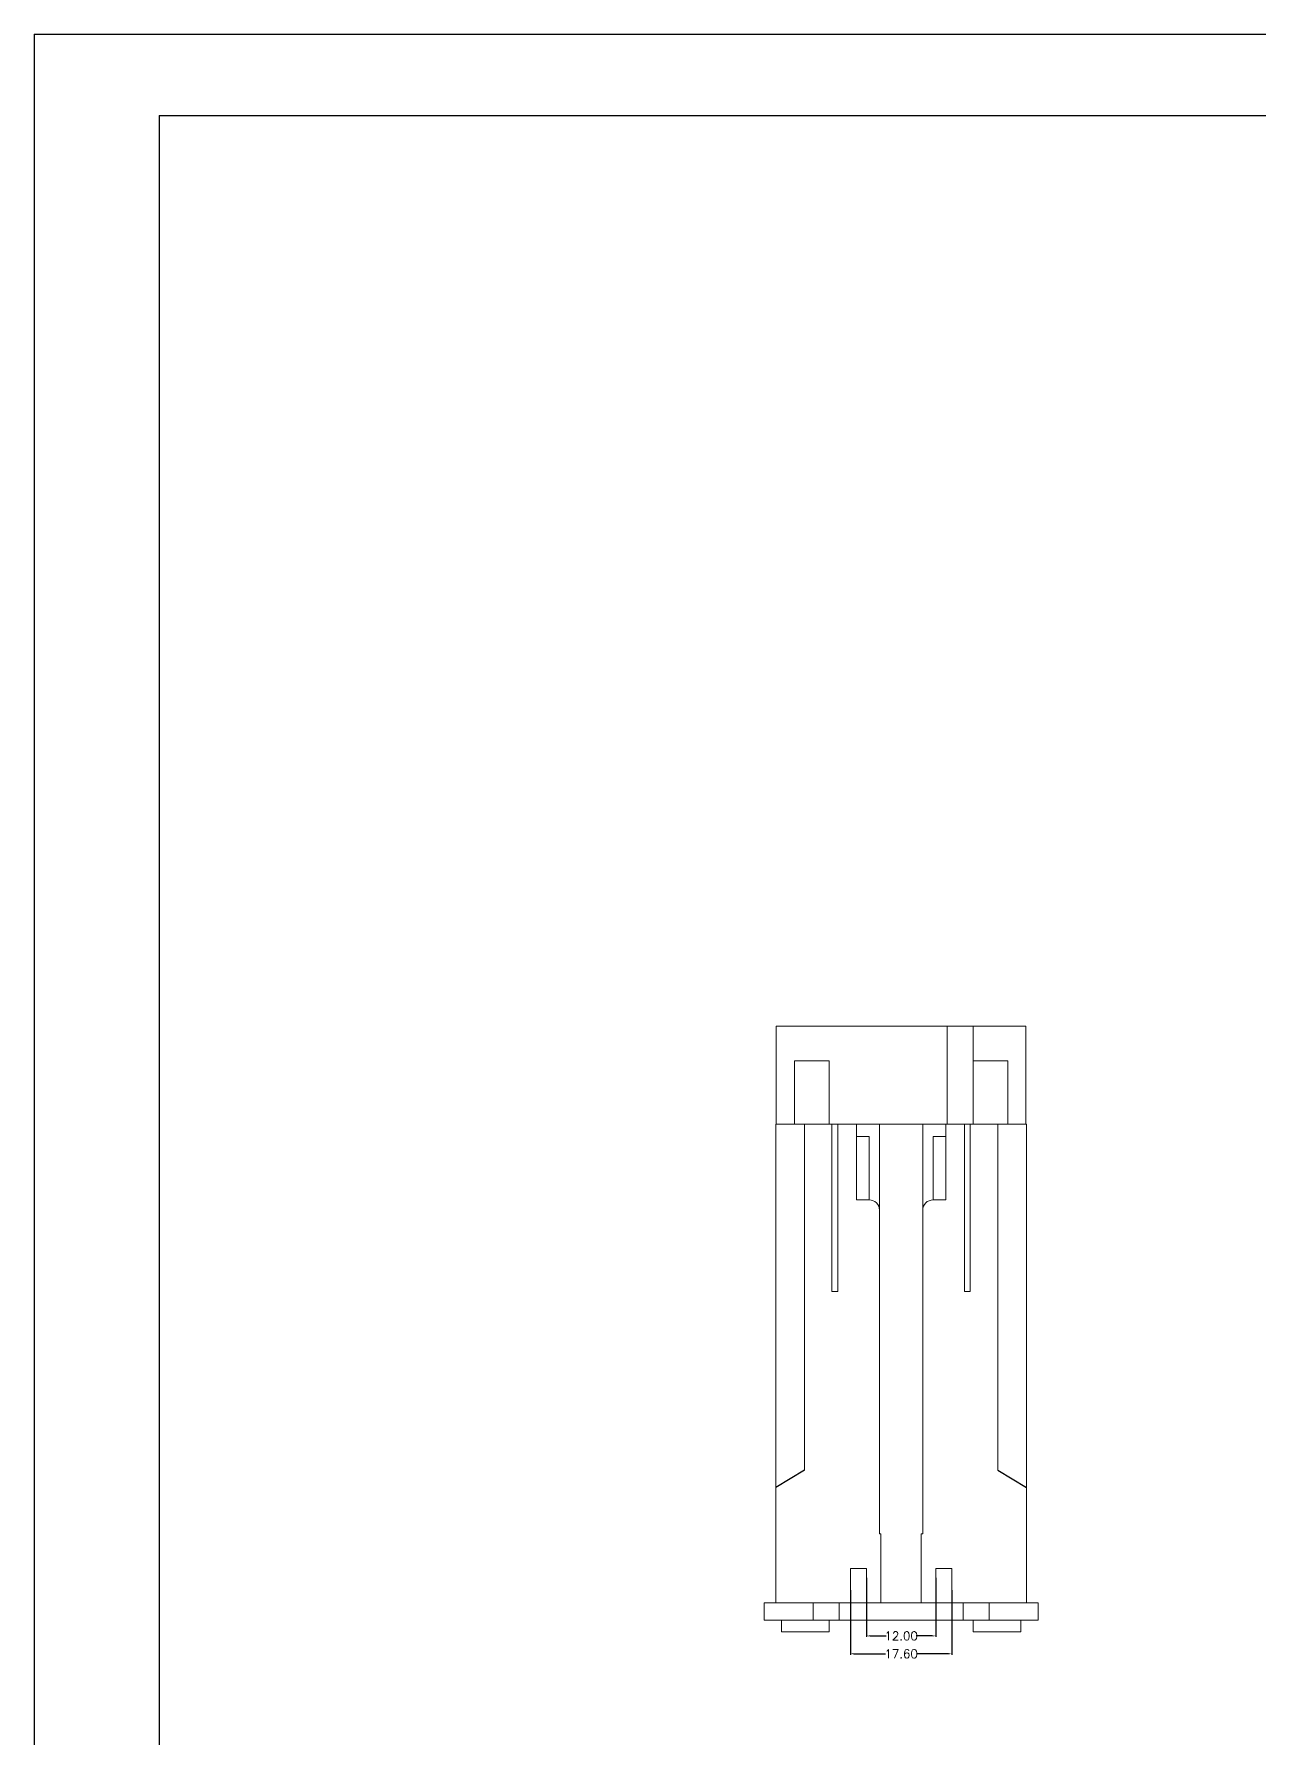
# Model space of a CAD drawing. Header units: inches. Extents: x 1113 to 3281, y 573 to 1166.
# Drawn here: x 1113 to 1325.4, y 870.1 to 1165.5 of the extents above; entities that cross this region are included whole.
import ezdxf

# ---------------------------------------------------------------- set-up
doc = ezdxf.new("R2010")
doc.units = ezdxf.units.IN
doc.styles.get("Standard").update_dxf_attribs({"font": 'txt', "bigfont": 'gbcbig.shx'})
doc.dimstyles.new('2', dxfattribs={"dimtxt": 1.5, "dimasz": 0.6, "dimexe": 0.18, "dimexo": 0.0625, "dimgap": 0.09, "dimtad": 0, "dimtih": 1, "dimtoh": 1, "dimzin": 0, "dimdsep": 46, "dimtxsty": 'Standard', "dimcen": 0, "dimadec": 0, "dimazin": 2, "dimtfac": 1, "dimtofl": 0, "dimtmove": 0, "dimatfit": 3, "dimfxl": 0, "dimtolj": 1, "dimtzin": 0, "dimarcsym": 0})

# ---------------------------------------------------------------- blocks, each defined once
blk = doc.blocks.new('*D307')
at = {"color": 0, "lineweight": -2, "transparency": 16777216}
for p, q in [((1257.36, 897.83), (1257.36, 887.6)), ((1269.36, 897.83), (1269.36, 887.6)), ((1257.96, 887.78), (1260.77, 887.78)), ((1268.76, 887.78), (1265.95, 887.78))]:
    blk.add_line(p, q, dxfattribs=at)
at = {"color": 0, "transparency": 16777216}
for points in [[(1257.96, 887.88), (1257.96, 887.68), (1257.36, 887.78)], [(1268.76, 887.88), (1268.76, 887.68), (1269.36, 887.78)]]:
    blk.add_solid(points, dxfattribs=at)
at = {"layer": 'Defpoints', "color": 0, "transparency": 16777216}
for p in [(1257.36, 897.9), (1269.36, 897.9), (1269.36, 887.78)]:
    blk.add_point(p, dxfattribs=at)
at = {"color": 0, "transparency": 16777216, "insert": (1263.36, 887.78), "char_height": 1.5, "attachment_point": 5}
blk.add_mtext('\\A1;12.00', dxfattribs=at)
blk = doc.blocks.new('*D308')
at = {"color": 0, "lineweight": -2, "transparency": 16777216}
for p, q in [((1254.56, 895.73), (1254.56, 884.5)), ((1272.16, 895.73), (1272.16, 884.5)), ((1255.16, 884.68), (1260.64, 884.68)), ((1271.56, 884.68), (1266.07, 884.68))]:
    blk.add_line(p, q, dxfattribs=at)
at = {"color": 0, "transparency": 16777216}
for points in [[(1255.16, 884.78), (1255.16, 884.58), (1254.56, 884.68)], [(1271.56, 884.78), (1271.56, 884.58), (1272.16, 884.68)]]:
    blk.add_solid(points, dxfattribs=at)
at = {"layer": 'Defpoints', "color": 0, "transparency": 16777216}
for p in [(1254.56, 895.79), (1272.16, 895.79), (1272.16, 884.68)]:
    blk.add_point(p, dxfattribs=at)
at = {"color": 0, "transparency": 16777216, "insert": (1263.36, 884.68), "char_height": 1.5, "attachment_point": 5}
blk.add_mtext('\\A1;17.60', dxfattribs=at)

msp = doc.modelspace()

# ---------------------------------------------------------------- linework, layer by layer
for p, q in [((1113.004, 1165.525), (1951.065, 1165.525)), ((1113.004, 1165.525), (1113.004, 572.957)), ((1134.689, 1151.416), (1936.956, 1151.416)), ((1134.689, 1151.416), (1134.689, 587.065)), ((1246.607, 916.492), (1241.607, 913.492)), ((1280.107, 916.492), (1285.107, 913.492))]:
    msp.add_line(p, q)
at = {"color": 7, "linetype": 'Continuous', "lineweight": 15}
for p, q in [((1241.707, 993.492), (1241.707, 976.492)), ((1271.357, 993.492), (1241.707, 993.492)), ((1271.357, 976.492), (1271.357, 993.492)), ((1275.857, 993.492), (1271.357, 993.492)), ((1275.857, 993.492), (1275.857, 976.492)), ((1285.007, 993.492), (1275.857, 993.492)), ((1285.007, 976.492), (1285.007, 993.492)), ((1244.857, 976.492), (1244.857, 987.492)), ((1244.857, 987.492), (1250.857, 987.492)), ((1250.857, 987.492), (1250.857, 976.492)), ((1275.857, 987.492), (1281.857, 987.492)), ((1281.857, 987.492), (1281.857, 976.492)), ((1241.607, 916.492), (1241.607, 976.492)), ((1246.607, 976.492), (1241.607, 976.492)), ((1246.607, 976.492), (1246.607, 916.492)), ((1251.357, 976.492), (1246.607, 976.492)), ((1251.357, 947.492), (1251.357, 976.492)), ((1252.357, 976.492), (1251.357, 976.492)), ((1252.357, 976.492), (1252.357, 947.492)), ((1255.607, 976.492), (1252.357, 976.492)), ((1255.607, 963.386), (1255.607, 976.492)), ((1259.607, 976.492), (1255.607, 976.492)), ((1259.607, 976.492), (1259.607, 961.586)), ((1267.107, 976.492), (1259.607, 976.492)), ((1271.107, 976.492), (1267.107, 976.492)), ((1267.107, 961.586), (1267.107, 976.492)), ((1271.107, 976.492), (1271.107, 963.386)), ((1274.357, 976.492), (1271.107, 976.492)), ((1274.357, 947.492), (1274.357, 976.492)), ((1275.357, 976.492), (1274.357, 976.492)), ((1275.357, 976.492), (1275.357, 947.492)), ((1280.107, 976.492), (1275.357, 976.492)), ((1280.107, 916.492), (1280.107, 976.492)), ((1285.107, 976.492), (1280.107, 976.492)), ((1285.107, 976.492), (1285.107, 916.492)), ((1257.807, 974.386), (1255.607, 974.386)), ((1257.807, 963.386), (1257.807, 974.386)), ((1268.907, 974.386), (1268.907, 963.386)), ((1271.107, 974.386), (1268.907, 974.386)), ((1257.807, 963.386), (1255.607, 963.386)), ((1271.107, 963.386), (1268.907, 963.386)), ((1259.607, 905.492), (1259.607, 961.586)), ((1267.107, 905.492), (1267.107, 961.586)), ((1252.357, 947.492), (1251.357, 947.492)), ((1275.357, 947.492), (1274.357, 947.492)), ((1241.607, 916.492), (1241.607, 893.492)), ((1285.107, 893.492), (1285.107, 916.492)), ((1259.607, 905.492), (1259.857, 905.492)), ((1259.857, 893.492), (1259.857, 905.492)), ((1266.857, 905.492), (1266.857, 893.492)), ((1267.107, 905.492), (1266.857, 905.492)), ((1254.557, 899.492), (1257.357, 899.492)), ((1254.557, 893.492), (1254.557, 899.492)), ((1257.357, 899.492), (1257.357, 893.492)), ((1269.357, 899.492), (1272.157, 899.492)), ((1269.357, 893.492), (1269.357, 899.492)), ((1272.157, 899.492), (1272.157, 893.492)), ((1239.607, 890.492), (1239.607, 893.492)), ((1239.607, 893.492), (1248.107, 893.492)), ((1248.107, 893.492), (1248.107, 890.492)), ((1248.107, 893.492), (1252.607, 893.492)), ((1252.607, 893.492), (1252.607, 890.492)), ((1252.607, 893.492), (1274.107, 893.492)), ((1274.107, 890.492), (1274.107, 893.492)), ((1274.107, 893.492), (1278.607, 893.492)), ((1278.607, 890.492), (1278.607, 893.492)), ((1278.607, 893.492), (1287.107, 893.492)), ((1287.107, 890.492), (1287.107, 893.492)), ((1248.107, 890.492), (1239.607, 890.492)), ((1242.607, 888.492), (1242.607, 890.492)), ((1252.607, 890.492), (1248.107, 890.492)), ((1250.857, 888.492), (1250.857, 890.492)), ((1274.107, 890.492), (1252.607, 890.492)), ((1278.607, 890.492), (1274.107, 890.492)), ((1275.857, 890.492), (1275.857, 888.492)), ((1287.107, 890.492), (1278.607, 890.492)), ((1284.107, 888.492), (1284.107, 890.492)), ((1250.857, 888.492), (1242.607, 888.492)), ((1284.107, 888.492), (1275.857, 888.492))]:
    msp.add_line(p, q, dxfattribs=at)
for centre, start, end in [((1257.807, 961.586), 0, 90), ((1268.907, 961.586), 90, 180)]:
    msp.add_arc(centre, 1.8, start, end, dxfattribs=at)

# ---------------------------------------------------------------- dimensions: what is measured, and where the dimension line sits
for base, p1, p2, picture, middle in [((1272.157, 884.676), (1254.557, 895.791), (1272.157, 895.791), '*D308', (1263.357, 884.676)), ((1269.357, 887.776), (1257.357, 897.895), (1269.357, 897.895), '*D307', (1263.357, 887.776))]:
    dim = msp.add_linear_dim(base=base, p1=p1, p2=p2, dimstyle='2')
    dim.commit()
    dim.dimension.update_dxf_attribs({"geometry": picture, "text_midpoint": middle})

doc.saveas('drawing.dxf')
